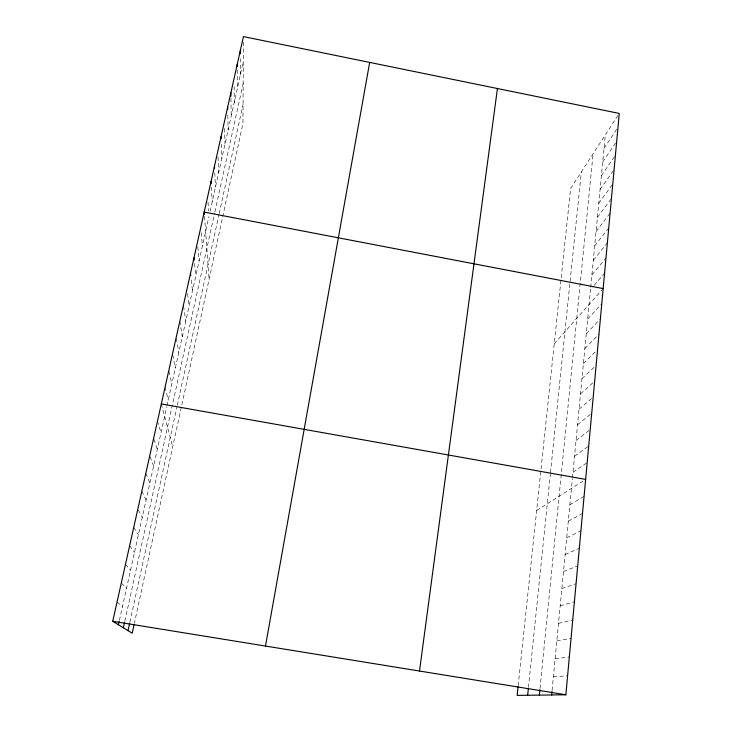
<?xml version="1.0" encoding="UTF-8"?>
<svg xmlns="http://www.w3.org/2000/svg" width="732" height="732" viewBox="0 0 732 732"><rect width="100%" height="100%" fill="white"/><g stroke="black" fill="none" stroke-linecap="round" stroke-linejoin="round"><path stroke-width="0.55" stroke-dasharray="3.66 2.75" d="M240.316 75.003L240.334 57.151M243.408 42.273L242.951 123.452L134.349 623.408M552.084 690.413L572.369 478.737M572.47 477.657L590.495 289.634L593.46 286.175M590.706 287.374L605.318 134.935M540.006 688.565L593.094 153.802M528.458 687.43L550.363 473.805M550.482 472.671L581.327 171.956M518.174 685.692L570.631 188.453L618.65 114.366M129.884 622.163L176.824 407.404M177.29 405.281L218.978 214.577M219.207 213.524L243.061 104.401M124.824 621.166L214.632 213.104M214.869 212.015L243.18 83.402M119.398 620.443L166.795 406.672M167.033 405.583L208.931 216.599M210.102 211.319L243.298 61.561M604.028 148.376L617.982 127.286M602.729 161.928L616.069 142.2M601.42 175.607L615.402 155.376M600.094 189.414L613.462 170.519M598.767 203.34L612.776 183.988M597.413 217.395L610.772 199.406M596.058 231.577L610.095 213.158M594.686 245.888L608.74 227.954M593.304 260.336L607.368 242.887M591.904 274.921L605.986 257.966M594.201 285.315L604.586 273.192M554.234 343.83L602.427 289.405M587.677 319.051L601.786 303.643M586.268 333.737L599.609 319.683M584.841 348.56L598.977 334.213M583.413 363.52L597.55 349.722M581.967 378.627L596.113 365.378M580.503 393.871L594.659 381.189M579.03 409.252L593.194 397.156M577.539 424.789L591.712 413.278M576.038 440.472L590.221 429.565M574.519 456.301L588.711 446.017M572.991 472.277L587.183 462.624M536.657 510.497L585.646 479.405M569.88 504.714L584.081 496.351M568.307 521.166L582.516 513.471M566.714 537.773L580.924 530.773M565.104 554.554L579.314 548.241M563.484 571.491L577.694 565.9M561.837 588.601L576.057 583.733M560.181 605.886L574.4 601.759M558.507 623.344L572.726 619.967M556.823 640.976L571.042 638.377M555.112 658.782L569.331 656.97M553.392 676.78L567.602 675.773M117.038 602.07L122.519 606.398M121.283 583.075L126.545 588.226M125.483 564.29L130.534 570.246M129.637 545.706L134.478 552.44M133.746 527.314L138.385 534.827M138.302 510.048L142.246 517.396M141.834 491.135L146.071 500.139M145.814 473.329L149.859 483.056M150.142 456.75L153.61 466.138M153.985 439.292L157.316 449.402M157.508 421.028L160.994 432.832M161.324 403.954L172.706 446.822M165.103 387.063L168.232 400.175M169.065 371.399L171.8 384.08M172.752 354.892L175.332 368.15M176.385 338.477L178.828 352.376M179.825 321.183L182.295 336.757M183.567 306.214L185.718 321.284M187.538 293.697L189.121 305.967M191.235 279.99L192.479 290.787M194.547 263.493L195.819 275.754M197.814 246.821L199.113 260.867M201.282 232.785L202.389 246.117M204.521 216.416L209.105 279.258M208.016 202.206L208.574 211.063M211.383 187.072L212.207 201.831M214.769 172.88L215.446 187.2M218.026 156.932L218.658 172.706M221.366 144.122L221.842 158.359M224.578 128.484L224.989 144.14M227.817 115.226L228.119 130.058M230.946 98.372L231.211 116.104M234.13 86.477L234.277 102.279M237.232 69.933L237.305 88.581"/><path stroke-width="1.1" d="M240.343 53.802L240.343 50.462M518.055 686.772L517.149 695.4L565.863 694.769L619.254 113.433L243.436 36.6L112.746 621.276L132.218 633.198L134.112 624.497M551.644 694.952L551.974 691.548M539.347 695.116L539.896 689.654M527.653 695.263L528.348 688.547M419.5 671.034L497.431 88.526M265.478 646.054L369.678 62.412M128.036 630.636L129.655 623.225M123.369 627.782L124.577 622.264M118.447 624.771L119.16 621.523M112.746 621.276L565.863 694.769M161.324 403.954L585.646 479.405M603.168 288.573L204.21 212.097L204.365 214.256M190.485 273.503L190.732 275.662M193.962 257.92L194.2 260.153M211.072 181.39L211.2 183.659M214.458 166.265L214.558 168.47M221.119 136.463L221.192 138.65M227.652 107.238L227.698 109.516M230.873 92.836L230.919 96.157M237.214 64.453L237.223 66.639"/></g></svg>
